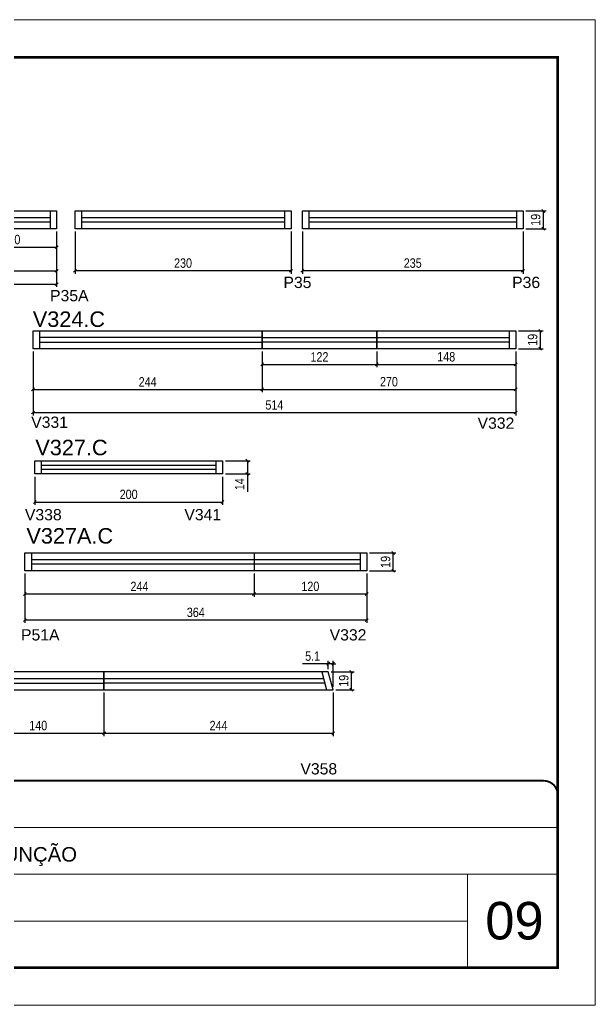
# Model space of a CAD drawing. Extents: x 3090 to 9343, y 762 to 5258.
# Drawn here: x 3962 to 4575, y 1911 to 2961 of the extents above; entities that cross this region are included whole.
import ezdxf

# ---------------------------------------------------------------- set-up
doc = ezdxf.new("R2010")
doc.units = 0
doc.linetypes.add('CONTINUO', pattern=[0])
doc.linetypes.add('DASHED', pattern=[0.75, 0.5, -0.25])
doc.layers.add('00 - FELIPE', color=2, linetype='Continuous', plot=False)
for name, color, linetype in [('5', 5, 'Continuous'), ('COTA', 241, 'Continuous'), ('Cotas', 1, 'Continuous'), ('NOMENCLATURA', 7, 'Continuous'), ('Painéis', 200, 'Continuous'), ('SARR_2.2x7', 40, 'Continuous'), ('SARR_EDITAR', 141, 'Continuous')]:
    doc.layers.add(name, color=color, linetype=linetype)
for name, color, linetype, lineweight in [('CARIMBO', 255, 'Continuous', 9), ('Escoras', 2, 'Continuous', 25), ('Folhas', 255, 'Continuous', 9), ('Romaneio', 3, 'Continuous', 13), ('SARRAFO DE PRESSAO', 251, 'DASHED', 9)]:
    doc.layers.add(name, color=color, linetype=linetype, lineweight=lineweight)
doc.styles.add('ARIAL', font='arial.ttf')
doc.styles.add('COTA TECNICA', font='techl___.ttf', dxfattribs={"height": 10})
doc.styles.add('COTA TECNICA-50', font='techl___.ttf', dxfattribs={"height": 10})
doc.styles.get("Standard").update_dxf_attribs({"font": 'arial.ttf'})
doc.dimstyles.new('COTA PAINEL-50', dxfattribs={"dimtxt": 10, "dimasz": 3, "dimexe": 3, "dimexo": 3, "dimgap": 3, "dimtad": 1, "dimdec": 1, "dimzin": 12, "dimdsep": 46, "dimtxsty": 'COTA TECNICA-50', "dimblk1": 'OBLIQUE', "dimblk2": 'OBLIQUE', "dimsah": 1, "dimcen": 0.9, "dimclrd": 4, "dimclre": 4, "dimclrt": 240, "dimadec": 1, "dimazin": 3, "dimtfac": 1, "dimtdec": 1, "dimtmove": 0, "dimatfit": 3, "dimfxl": 1, "dimtolj": 1, "dimtzin": 12, "dimarcsym": 0})
doc.dimstyles.new('PAINEL', dxfattribs={"dimtxt": 10, "dimasz": 3, "dimexe": 3, "dimexo": 3, "dimgap": 3, "dimtad": 1, "dimdec": 1, "dimzin": 12, "dimdsep": 46, "dimtxsty": 'COTA TECNICA', "dimblk1": 'OBLIQUE', "dimblk2": 'OBLIQUE', "dimsah": 1, "dimcen": 0.9, "dimclrd": 4, "dimclre": 4, "dimclrt": 240, "dimadec": 1, "dimazin": 3, "dimtfac": 1, "dimtdec": 1, "dimtmove": 0, "dimatfit": 3, "dimfxl": 1, "dimtolj": 1, "dimtzin": 12, "dimarcsym": 0})

# ---------------------------------------------------------------- blocks, each defined once
blk = doc.blocks.new('9999999999')
at = {"color": 30, "linetype": 'CONTINUO'}
for p, q in [((98564.6, 34379.6), (99584, 34379.6)), ((98564.6, 34329.8), (99488, 34329.8)), ((99584, 34329.8), (99488, 34329.8)), ((99488, 34329.8), (99488, 34230.2)), ((98564.6, 34280), (99488, 34280))]:
    blk.add_line(p, q, dxfattribs=at)
at = {"color": 30, "linetype": 'CONTINUO', "const_width": 2}
blk.add_lwpolyline([(99584, 34230.2), (99584, 34414.4, 0.414214), (99569, 34429.4), (98229, 34429.4, 0.414214), (98214, 34414.4), (98214, 34245.2, 0.414214), (98229, 34230.2), (99584, 34230.2)], format="xyb", dxfattribs=at)
at = {"layer": 'Folhas'}
blk.add_lwpolyline([(98139, 34190.2), (99624, 34190.2), (99624, 35240.2), (98139, 35240.2)], close=True, dxfattribs=at)
at = {"layer": 'Folhas', "color": 30, "const_width": 3}
blk.add_lwpolyline([(98214, 34230.2), (99584, 34230.2), (99584, 35200.2), (98214, 35200.2)], close=True, dxfattribs=at)
at = {"color": 7, "linetype": 'Continuous', "ltscale": 5, "style": 'ARIAL'}
blk.add_text('HOSPITAL ASSUNÇÃO', height=15.483, dxfattribs=at).set_placement((98837.7, 34343.3))
blk = doc.blocks.new('_Oblique')
at = {"color": 0, "linetype": 'ByBlock', "lineweight": -2}
blk.add_line((-0.5, -0.5), (0.5, 0.5), dxfattribs=at)
blk = doc.blocks.new('*D162')
at = {"layer": 'COTA', "color": 4, "linetype": 'ByBlock', "lineweight": -2, "transparency": 16777216}
for p, q in [((4020.9, 2734.8), (4020.9, 2689.9)), ((4250.9, 2734.8), (4250.9, 2689.9)), ((4250.9, 2692.9), (4020.9, 2692.9))]:
    blk.add_line(p, q, dxfattribs=at)
at = {"layer": 'Defpoints', "color": 0, "linetype": 'ByBlock', "transparency": 16777216}
for p in [(4020.9, 2737.8), (4250.9, 2737.8), (4020.9, 2692.9)]:
    blk.add_point(p, dxfattribs=at)
at = {"layer": 'COTA', "color": 4, "linetype": 'ByBlock', "lineweight": -2, "transparency": 16777216, "xscale": 3, "yscale": 3, "zscale": 3, "rotation": 180}
blk.add_blockref('_Oblique', (4020.9, 2692.9), dxfattribs=at)
at = {"layer": 'COTA', "color": 4, "linetype": 'ByBlock', "lineweight": -2, "transparency": 16777216, "xscale": 3, "yscale": 3, "zscale": 3}
blk.add_blockref('_Oblique', (4250.9, 2692.9), dxfattribs=at)
at = {"layer": 'COTA', "color": 240, "linetype": 'ByBlock', "transparency": 16777216, "insert": (4135.9, 2701.2), "char_height": 10, "attachment_point": 5, "style": 'COTA TECNICA-50'}
blk.add_mtext('\\A1;230', dxfattribs=at)
blk = doc.blocks.new('*D163')
at = {"layer": 'COTA', "color": 4, "linetype": 'ByBlock', "lineweight": -2, "transparency": 16777216}
for p, q in [((4263, 2734.8), (4263, 2689.9)), ((4498, 2734.8), (4498, 2689.9)), ((4498, 2692.9), (4263, 2692.9))]:
    blk.add_line(p, q, dxfattribs=at)
at = {"layer": 'Defpoints', "color": 0, "linetype": 'ByBlock', "transparency": 16777216}
for p in [(4263, 2737.8), (4498, 2737.8), (4263, 2692.9)]:
    blk.add_point(p, dxfattribs=at)
at = {"layer": 'COTA', "color": 4, "linetype": 'ByBlock', "lineweight": -2, "transparency": 16777216, "xscale": 3, "yscale": 3, "zscale": 3, "rotation": 180}
blk.add_blockref('_Oblique', (4263, 2692.9), dxfattribs=at)
at = {"layer": 'COTA', "color": 4, "linetype": 'ByBlock', "lineweight": -2, "transparency": 16777216, "xscale": 3, "yscale": 3, "zscale": 3}
blk.add_blockref('_Oblique', (4498, 2692.9), dxfattribs=at)
at = {"layer": 'COTA', "color": 240, "linetype": 'ByBlock', "transparency": 16777216, "insert": (4380.5, 2701.2), "char_height": 10, "attachment_point": 5, "style": 'COTA TECNICA-50'}
blk.add_mtext('\\A1;235', dxfattribs=at)
blk = doc.blocks.new('*D164')
at = {"layer": 'Defpoints', "color": 0, "linetype": 'ByBlock', "transparency": 16777216}
for p in [(4498, 2756.8), (4498, 2737.8), (4519.6, 2737.8)]:
    blk.add_point(p, dxfattribs=at)
at = {"layer": 'Romaneio', "color": 4, "linetype": 'ByBlock', "lineweight": -2, "transparency": 16777216}
for p, q in [((4501, 2756.8), (4522.6, 2756.8)), ((4519.6, 2756.8), (4519.6, 2737.8)), ((4501, 2737.8), (4522.6, 2737.8))]:
    blk.add_line(p, q, dxfattribs=at)
at = {"layer": 'Romaneio', "color": 4, "linetype": 'ByBlock', "lineweight": -2, "transparency": 16777216, "xscale": 3, "yscale": 3, "zscale": 3}
for p, rotation in [((4519.6, 2756.8), 90), ((4519.6, 2737.8), 270)]:
    blk.add_blockref('_Oblique', p, dxfattribs=dict(at, rotation=rotation))
at = {"layer": 'Romaneio', "color": 240, "linetype": 'ByBlock', "transparency": 16777216, "insert": (4511.5, 2747.3), "char_height": 10, "attachment_point": 5, "rotation": 90, "style": 'COTA TECNICA-50'}
blk.add_mtext('\\A1;19', dxfattribs=at)
blk = doc.blocks.new('*D238')
at = {"layer": 'Cotas', "color": 4, "linetype": 'ByBlock', "lineweight": -2, "transparency": 16777216}
for p, q in [((3911.3, 2734.8), (3911.3, 2715.2)), ((4001.3, 2734.8), (4001.3, 2715.2)), ((3911.3, 2718.2), (4001.3, 2718.2))]:
    blk.add_line(p, q, dxfattribs=at)
at = {"layer": 'Defpoints', "color": 0, "linetype": 'ByBlock', "transparency": 16777216}
for p in [(3911.3, 2737.8), (4001.3, 2737.8), (4001.3, 2718.2)]:
    blk.add_point(p, dxfattribs=at)
at = {"layer": 'Cotas', "color": 4, "linetype": 'ByBlock', "lineweight": -2, "transparency": 16777216, "xscale": 3, "yscale": 3, "zscale": 3, "rotation": 180}
blk.add_blockref('_Oblique', (3911.3, 2718.2), dxfattribs=at)
at = {"layer": 'Cotas', "color": 4, "linetype": 'ByBlock', "lineweight": -2, "transparency": 16777216, "xscale": 3, "yscale": 3, "zscale": 3}
blk.add_blockref('_Oblique', (4001.3, 2718.2), dxfattribs=at)
at = {"layer": 'Cotas', "color": 240, "linetype": 'ByBlock', "transparency": 16777216, "insert": (3956.3, 2726.3), "char_height": 10, "attachment_point": 5, "style": 'COTA TECNICA-50'}
blk.add_mtext('\\A1;90', dxfattribs=at)
blk = doc.blocks.new('*D241')
at = {"layer": 'Defpoints', "color": 0, "linetype": 'ByBlock', "transparency": 16777216}
for p in [(3179.3, 2737.8), (4001.3, 2737.8), (4001.3, 2678.8)]:
    blk.add_point(p, dxfattribs=at)
at = {"layer": 'Romaneio', "color": 4, "linetype": 'ByBlock', "lineweight": -2, "transparency": 16777216}
for p, q in [((3179.3, 2734.8), (3179.3, 2675.8)), ((4001.3, 2734.8), (4001.3, 2675.8)), ((3179.3, 2678.8), (4001.3, 2678.8))]:
    blk.add_line(p, q, dxfattribs=at)
at = {"layer": 'Romaneio', "color": 4, "linetype": 'ByBlock', "lineweight": -2, "transparency": 16777216, "xscale": 3, "yscale": 3, "zscale": 3, "rotation": 180}
blk.add_blockref('_Oblique', (3179.3, 2678.8), dxfattribs=at)
at = {"layer": 'Romaneio', "color": 4, "linetype": 'ByBlock', "lineweight": -2, "transparency": 16777216, "xscale": 3, "yscale": 3, "zscale": 3}
blk.add_blockref('_Oblique', (4001.3, 2678.8), dxfattribs=at)
at = {"layer": 'Romaneio', "color": 240, "linetype": 'ByBlock', "transparency": 16777216, "insert": (3590.3, 2686.9), "char_height": 10, "attachment_point": 5, "style": 'COTA TECNICA-50'}
blk.add_mtext('\\A1;822', dxfattribs=at)
blk = doc.blocks.new('*D191')
at = {"layer": 'Defpoints', "color": 0, "linetype": 'ByBlock', "transparency": 16777216}
for p in [(3976.2, 2610), (4490.2, 2610), (4490.2, 2542)]:
    blk.add_point(p, dxfattribs=at)
at = {"layer": 'Romaneio', "color": 4, "linetype": 'ByBlock', "lineweight": -2, "transparency": 16777216}
for p, q in [((3976.2, 2607), (3976.2, 2539)), ((4490.2, 2607), (4490.2, 2539)), ((3976.2, 2542), (4490.2, 2542))]:
    blk.add_line(p, q, dxfattribs=at)
at = {"layer": 'Romaneio', "color": 4, "linetype": 'ByBlock', "lineweight": -2, "transparency": 16777216, "xscale": 3, "yscale": 3, "zscale": 3, "rotation": 180}
blk.add_blockref('_Oblique', (3976.2, 2542), dxfattribs=at)
at = {"layer": 'Romaneio', "color": 4, "linetype": 'ByBlock', "lineweight": -2, "transparency": 16777216, "xscale": 3, "yscale": 3, "zscale": 3}
blk.add_blockref('_Oblique', (4490.2, 2542), dxfattribs=at)
at = {"layer": 'Romaneio', "color": 240, "linetype": 'ByBlock', "transparency": 16777216, "insert": (4233.2, 2550.1), "char_height": 10, "attachment_point": 5, "style": 'COTA TECNICA-50'}
blk.add_mtext('\\A1;514', dxfattribs=at)
blk = doc.blocks.new('*D192')
at = {"layer": 'Defpoints', "color": 0, "linetype": 'ByBlock', "transparency": 16777216}
for p in [(3976.2, 2610), (4220.2, 2610), (4220.2, 2566.7)]:
    blk.add_point(p, dxfattribs=at)
at = {"layer": 'Romaneio', "color": 4, "linetype": 'ByBlock', "lineweight": -2, "transparency": 16777216}
for p, q in [((3976.2, 2607), (3976.2, 2563.7)), ((4220.2, 2607), (4220.2, 2563.7)), ((3976.2, 2566.7), (4220.2, 2566.7))]:
    blk.add_line(p, q, dxfattribs=at)
at = {"layer": 'Romaneio', "color": 4, "linetype": 'ByBlock', "lineweight": -2, "transparency": 16777216, "xscale": 3, "yscale": 3, "zscale": 3, "rotation": 180}
blk.add_blockref('_Oblique', (3976.2, 2566.7), dxfattribs=at)
at = {"layer": 'Romaneio', "color": 4, "linetype": 'ByBlock', "lineweight": -2, "transparency": 16777216, "xscale": 3, "yscale": 3, "zscale": 3}
blk.add_blockref('_Oblique', (4220.2, 2566.7), dxfattribs=at)
at = {"layer": 'Romaneio', "color": 240, "linetype": 'ByBlock', "transparency": 16777216, "insert": (4098.2, 2574.7), "char_height": 10, "attachment_point": 5, "style": 'COTA TECNICA-50'}
blk.add_mtext('\\A1;244', dxfattribs=at)
blk = doc.blocks.new('*D28')
at = {"layer": 'Defpoints', "color": 0, "linetype": 'ByBlock', "transparency": 16777216}
for p in [(4220.2, 2610), (4490.2, 2610), (4490.2, 2566.7)]:
    blk.add_point(p, dxfattribs=at)
at = {"layer": 'Romaneio', "color": 4, "linetype": 'ByBlock', "lineweight": -2, "transparency": 16777216}
for p, q in [((4220.2, 2607), (4220.2, 2563.7)), ((4490.2, 2607), (4490.2, 2563.7)), ((4220.2, 2566.7), (4490.2, 2566.7))]:
    blk.add_line(p, q, dxfattribs=at)
at = {"layer": 'Romaneio', "color": 4, "linetype": 'ByBlock', "lineweight": -2, "transparency": 16777216, "xscale": 3, "yscale": 3, "zscale": 3, "rotation": 180}
blk.add_blockref('_Oblique', (4220.2, 2566.7), dxfattribs=at)
at = {"layer": 'Romaneio', "color": 4, "linetype": 'ByBlock', "lineweight": -2, "transparency": 16777216, "xscale": 3, "yscale": 3, "zscale": 3}
blk.add_blockref('_Oblique', (4490.2, 2566.7), dxfattribs=at)
at = {"layer": 'Romaneio', "color": 240, "linetype": 'ByBlock', "transparency": 16777216, "insert": (4355.2, 2574.8), "char_height": 10, "attachment_point": 5, "style": 'COTA TECNICA-50'}
blk.add_mtext('\\A1;270', dxfattribs=at)
blk = doc.blocks.new('*D29')
at = {"layer": 'Defpoints', "color": 0, "linetype": 'ByBlock', "transparency": 16777216}
for p in [(4342.2, 2610), (4490.2, 2610), (4490.2, 2593.3)]:
    blk.add_point(p, dxfattribs=at)
at = {"layer": 'Escoras', "color": 4, "linetype": 'ByBlock', "lineweight": -2, "transparency": 16777216}
for p, q in [((4342.2, 2607), (4342.2, 2590.3)), ((4490.2, 2607), (4490.2, 2590.3)), ((4342.2, 2593.3), (4490.2, 2593.3))]:
    blk.add_line(p, q, dxfattribs=at)
at = {"layer": 'Escoras', "color": 4, "linetype": 'ByBlock', "lineweight": -2, "transparency": 16777216, "xscale": 3, "yscale": 3, "zscale": 3, "rotation": 180}
blk.add_blockref('_Oblique', (4342.2, 2593.3), dxfattribs=at)
at = {"layer": 'Escoras', "color": 4, "linetype": 'ByBlock', "lineweight": -2, "transparency": 16777216, "xscale": 3, "yscale": 3, "zscale": 3}
blk.add_blockref('_Oblique', (4490.2, 2593.3), dxfattribs=at)
at = {"layer": 'Escoras', "color": 240, "linetype": 'ByBlock', "transparency": 16777216, "insert": (4416.2, 2601.4), "char_height": 10, "attachment_point": 5, "style": 'COTA TECNICA-50'}
blk.add_mtext('\\A1;148', dxfattribs=at)
blk = doc.blocks.new('*D193')
at = {"layer": 'Defpoints', "color": 0, "linetype": 'ByBlock', "transparency": 16777216}
for p in [(4220.2, 2610), (4342.2, 2610), (4342.2, 2593.3)]:
    blk.add_point(p, dxfattribs=at)
at = {"layer": 'Escoras', "color": 4, "linetype": 'ByBlock', "lineweight": -2, "transparency": 16777216}
for p, q in [((4220.2, 2607), (4220.2, 2590.3)), ((4342.2, 2607), (4342.2, 2590.3)), ((4220.2, 2593.3), (4342.2, 2593.3))]:
    blk.add_line(p, q, dxfattribs=at)
at = {"layer": 'Escoras', "color": 4, "linetype": 'ByBlock', "lineweight": -2, "transparency": 16777216, "xscale": 3, "yscale": 3, "zscale": 3, "rotation": 180}
blk.add_blockref('_Oblique', (4220.2, 2593.3), dxfattribs=at)
at = {"layer": 'Escoras', "color": 4, "linetype": 'ByBlock', "lineweight": -2, "transparency": 16777216, "xscale": 3, "yscale": 3, "zscale": 3}
blk.add_blockref('_Oblique', (4342.2, 2593.3), dxfattribs=at)
at = {"layer": 'Escoras', "color": 240, "linetype": 'ByBlock', "transparency": 16777216, "insert": (4281.2, 2601.3), "char_height": 10, "attachment_point": 5, "style": 'COTA TECNICA-50'}
blk.add_mtext('\\A1;122', dxfattribs=at)
blk = doc.blocks.new('*D376')
at = {"layer": 'Defpoints', "color": 0, "linetype": 'ByBlock', "transparency": 16777216}
for p in [(4490.2, 2629), (4490.2, 2610), (4516.3, 2610)]:
    blk.add_point(p, dxfattribs=at)
at = {"layer": 'Escoras', "color": 4, "linetype": 'ByBlock', "lineweight": -2, "transparency": 16777216}
for p, q in [((4493.2, 2629), (4519.3, 2629)), ((4516.3, 2629), (4516.3, 2610)), ((4493.2, 2610), (4519.3, 2610))]:
    blk.add_line(p, q, dxfattribs=at)
at = {"layer": 'Escoras', "color": 4, "linetype": 'ByBlock', "lineweight": -2, "transparency": 16777216, "xscale": 3, "yscale": 3, "zscale": 3}
for p, rotation in [((4516.3, 2629), 90), ((4516.3, 2610), 270)]:
    blk.add_blockref('_Oblique', p, dxfattribs=dict(at, rotation=rotation))
at = {"layer": 'Escoras', "color": 240, "linetype": 'ByBlock', "transparency": 16777216, "insert": (4508.2, 2619.5), "char_height": 10, "attachment_point": 5, "rotation": 90, "style": 'COTA TECNICA-50'}
blk.add_mtext('\\A1;19', dxfattribs=at)
blk = doc.blocks.new('*D388')
at = {"layer": 'COTA', "color": 4, "linetype": 'ByBlock', "lineweight": -2, "transparency": 16777216}
for p, q in [((3978, 2473.7), (3978, 2443.7)), ((4178, 2473.7), (4178, 2443.7)), ((3978, 2446.7), (4178, 2446.7))]:
    blk.add_line(p, q, dxfattribs=at)
at = {"layer": 'Defpoints', "color": 0, "linetype": 'ByBlock', "transparency": 16777216}
for p in [(3978, 2476.7), (4178, 2476.7), (4178, 2446.7)]:
    blk.add_point(p, dxfattribs=at)
at = {"layer": 'COTA', "color": 4, "linetype": 'ByBlock', "lineweight": -2, "transparency": 16777216, "xscale": 3, "yscale": 3, "zscale": 3, "rotation": 180}
blk.add_blockref('_Oblique', (3978, 2446.7), dxfattribs=at)
at = {"layer": 'COTA', "color": 4, "linetype": 'ByBlock', "lineweight": -2, "transparency": 16777216, "xscale": 3, "yscale": 3, "zscale": 3}
blk.add_blockref('_Oblique', (4178, 2446.7), dxfattribs=at)
at = {"layer": 'COTA', "color": 240, "linetype": 'ByBlock', "transparency": 16777216, "insert": (4078, 2454.8), "char_height": 10, "attachment_point": 5, "style": 'COTA TECNICA-50'}
blk.add_mtext('\\A1;200', dxfattribs=at)
blk = doc.blocks.new('*D89')
at = {"layer": 'Defpoints', "color": 0, "linetype": 'ByBlock', "transparency": 16777216}
for p in [(4178, 2490.7), (4178, 2476.7), (4204.4, 2476.7)]:
    blk.add_point(p, dxfattribs=at)
at = {"layer": 'Romaneio', "color": 4, "linetype": 'ByBlock', "lineweight": -2, "transparency": 16777216}
for p, q in [((4181, 2490.7), (4207.4, 2490.7)), ((4204.4, 2490.7), (4204.4, 2476.7)), ((4181, 2476.7), (4207.4, 2476.7)), ((4204.4, 2476.7), (4204.4, 2457.6))]:
    blk.add_line(p, q, dxfattribs=at)
at = {"layer": 'Romaneio', "color": 4, "linetype": 'ByBlock', "lineweight": -2, "transparency": 16777216, "xscale": 3, "yscale": 3, "zscale": 3}
for p, rotation in [((4204.4, 2490.7), 90), ((4204.4, 2476.7), 270)]:
    blk.add_blockref('_Oblique', p, dxfattribs=dict(at, rotation=rotation))
at = {"layer": 'Romaneio', "color": 240, "linetype": 'ByBlock', "transparency": 16777216, "insert": (4196.3, 2465.7), "char_height": 10, "attachment_point": 5, "rotation": 90, "style": 'COTA TECNICA-50'}
blk.add_mtext('\\A1;14', dxfattribs=at)
blk = doc.blocks.new('*D389')
at = {"layer": 'COTA', "color": 4, "linetype": 'ByBlock', "lineweight": -2, "transparency": 16777216}
for p, q in [((3967.5, 2370.4), (3967.5, 2317.9)), ((4331.5, 2370.4), (4331.5, 2317.9)), ((4331.5, 2320.9), (3967.5, 2320.9))]:
    blk.add_line(p, q, dxfattribs=at)
at = {"layer": 'Defpoints', "color": 0, "linetype": 'ByBlock', "transparency": 16777216}
for p in [(3967.5, 2373.4), (4331.5, 2373.4), (3967.5, 2320.9)]:
    blk.add_point(p, dxfattribs=at)
at = {"layer": 'COTA', "color": 4, "linetype": 'ByBlock', "lineweight": -2, "transparency": 16777216, "xscale": 3, "yscale": 3, "zscale": 3, "rotation": 180}
blk.add_blockref('_Oblique', (3967.5, 2320.9), dxfattribs=at)
at = {"layer": 'COTA', "color": 4, "linetype": 'ByBlock', "lineweight": -2, "transparency": 16777216, "xscale": 3, "yscale": 3, "zscale": 3}
blk.add_blockref('_Oblique', (4331.5, 2320.9), dxfattribs=at)
at = {"layer": 'COTA', "color": 240, "linetype": 'ByBlock', "transparency": 16777216, "insert": (4149.5, 2329.1), "char_height": 10, "attachment_point": 5, "style": 'COTA TECNICA-50'}
blk.add_mtext('\\A1;364', dxfattribs=at)
blk = doc.blocks.new('*D390')
at = {"layer": 'Defpoints', "color": 0, "linetype": 'ByBlock', "transparency": 16777216}
for p in [(4331.5, 2392.4), (4359.7, 2392.4), (4331.5, 2373.4)]:
    blk.add_point(p, dxfattribs=at)
at = {"layer": 'Romaneio', "color": 4, "linetype": 'ByBlock', "lineweight": -2, "transparency": 16777216}
for p, q in [((4334.5, 2392.4), (4362.7, 2392.4)), ((4359.7, 2373.4), (4359.7, 2392.4)), ((4334.5, 2373.4), (4362.7, 2373.4))]:
    blk.add_line(p, q, dxfattribs=at)
at = {"layer": 'Romaneio', "color": 4, "linetype": 'ByBlock', "lineweight": -2, "transparency": 16777216, "xscale": 3, "yscale": 3, "zscale": 3}
for p, rotation in [((4359.7, 2392.4), 90), ((4359.7, 2373.4), 270)]:
    blk.add_blockref('_Oblique', p, dxfattribs=dict(at, rotation=rotation))
at = {"layer": 'Romaneio', "color": 240, "linetype": 'ByBlock', "transparency": 16777216, "insert": (4351.6, 2382.9), "char_height": 10, "attachment_point": 5, "rotation": 90, "style": 'COTA TECNICA-50'}
blk.add_mtext('\\A1;19', dxfattribs=at)
blk = doc.blocks.new('*D391')
at = {"color": 4, "lineweight": -2, "transparency": 16777216}
for p, q in [((3967.5, 2370.4), (3967.5, 2345.7)), ((4211.5, 2370.4), (4211.5, 2345.7)), ((3967.5, 2348.7), (4211.5, 2348.7))]:
    blk.add_line(p, q, dxfattribs=at)
at = {"layer": 'Defpoints', "color": 0, "transparency": 16777216}
for p in [(3967.5, 2373.4), (4211.5, 2373.4), (4211.5, 2348.7)]:
    blk.add_point(p, dxfattribs=at)
at = {"color": 4, "lineweight": -2, "transparency": 16777216, "xscale": 3, "yscale": 3, "zscale": 3, "rotation": 180}
blk.add_blockref('_Oblique', (3967.5, 2348.7), dxfattribs=at)
at = {"color": 4, "lineweight": -2, "transparency": 16777216, "xscale": 3, "yscale": 3, "zscale": 3}
blk.add_blockref('_Oblique', (4211.5, 2348.7), dxfattribs=at)
at = {"color": 240, "transparency": 16777216, "insert": (4089.5, 2356.8), "char_height": 10, "attachment_point": 5, "style": 'COTA TECNICA'}
blk.add_mtext('\\A1;244', dxfattribs=at)
blk = doc.blocks.new('*D392')
at = {"color": 4, "lineweight": -2, "transparency": 16777216}
for p, q in [((4211.5, 2370.4), (4211.5, 2345.7)), ((4331.5, 2370.4), (4331.5, 2345.7)), ((4211.5, 2348.7), (4331.5, 2348.7))]:
    blk.add_line(p, q, dxfattribs=at)
at = {"layer": 'Defpoints', "color": 0, "transparency": 16777216}
for p in [(4211.5, 2373.4), (4331.5, 2373.4), (4331.5, 2348.7)]:
    blk.add_point(p, dxfattribs=at)
at = {"color": 4, "lineweight": -2, "transparency": 16777216, "xscale": 3, "yscale": 3, "zscale": 3, "rotation": 180}
blk.add_blockref('_Oblique', (4211.5, 2348.7), dxfattribs=at)
at = {"color": 4, "lineweight": -2, "transparency": 16777216, "xscale": 3, "yscale": 3, "zscale": 3}
blk.add_blockref('_Oblique', (4331.5, 2348.7), dxfattribs=at)
at = {"color": 240, "transparency": 16777216, "insert": (4271.5, 2356.8), "char_height": 10, "attachment_point": 5, "style": 'COTA TECNICA'}
blk.add_mtext('\\A1;120', dxfattribs=at)
blk = doc.blocks.new('*D347')
at = {"layer": 'Defpoints', "color": 0, "linetype": 'ByBlock', "transparency": 16777216}
for p in [(4290.6, 2265.7), (4315.2, 2265.7), (4295.7, 2246.7)]:
    blk.add_point(p, dxfattribs=at)
at = {"layer": 'Escoras', "color": 4, "linetype": 'ByBlock', "lineweight": -2, "transparency": 16777216}
for p, q in [((4293.6, 2265.7), (4318.2, 2265.7)), ((4315.2, 2246.7), (4315.2, 2265.7)), ((4298.7, 2246.7), (4318.2, 2246.7))]:
    blk.add_line(p, q, dxfattribs=at)
at = {"layer": 'Escoras', "color": 4, "linetype": 'ByBlock', "lineweight": -2, "transparency": 16777216, "xscale": 3, "yscale": 3, "zscale": 3}
for p, rotation in [((4315.2, 2265.7), 90), ((4315.2, 2246.7), 270)]:
    blk.add_blockref('_Oblique', p, dxfattribs=dict(at, rotation=rotation))
at = {"layer": 'Escoras', "color": 240, "linetype": 'ByBlock', "transparency": 16777216, "insert": (4307.1, 2256.2), "char_height": 10, "attachment_point": 5, "rotation": 90, "style": 'COTA TECNICA-50'}
blk.add_mtext('\\A1;19', dxfattribs=at)
blk = doc.blocks.new('*D72')
at = {"layer": 'Defpoints', "color": 0, "linetype": 'ByBlock', "transparency": 16777216}
for p in [(4290.6, 2274.4), (4290.6, 2265.7), (4295.7, 2246.7)]:
    blk.add_point(p, dxfattribs=at)
at = {"layer": 'Escoras', "color": 4, "linetype": 'ByBlock', "lineweight": -2, "transparency": 16777216}
for p, q in [((4290.6, 2274.4), (4263.3, 2274.4)), ((4290.6, 2268.7), (4290.6, 2277.4)), ((4295.7, 2274.4), (4290.6, 2274.4)), ((4295.7, 2249.7), (4295.7, 2277.4)), ((4295.7, 2274.4), (4298.7, 2274.4))]:
    blk.add_line(p, q, dxfattribs=at)
at = {"layer": 'Escoras', "color": 4, "linetype": 'ByBlock', "lineweight": -2, "transparency": 16777216, "xscale": 3, "yscale": 3, "zscale": 3}
blk.add_blockref('_Oblique', (4290.6, 2274.4), dxfattribs=at)
at = {"layer": 'Escoras', "color": 4, "linetype": 'ByBlock', "lineweight": -2, "transparency": 16777216, "xscale": 3, "yscale": 3, "zscale": 3, "rotation": 180}
blk.add_blockref('_Oblique', (4295.7, 2274.4), dxfattribs=at)
at = {"layer": 'Escoras', "color": 240, "linetype": 'ByBlock', "transparency": 16777216, "insert": (4273.9, 2282.5), "char_height": 10, "attachment_point": 5, "style": 'COTA TECNICA-50'}
blk.add_mtext('\\A1;5.1', dxfattribs=at)
blk = doc.blocks.new('*D474')
at = {"layer": '00 - FELIPE', "color": 4, "lineweight": -2, "transparency": 16777216}
for p, q in [((3667.3, 2734.8), (3667.3, 2689.9)), ((4001.3, 2734.8), (4001.3, 2689.9)), ((3667.3, 2692.9), (4001.3, 2692.9))]:
    blk.add_line(p, q, dxfattribs=at)
at = {"layer": 'Defpoints', "color": 0, "transparency": 16777216}
for p in [(3667.3, 2737.8), (4001.3, 2737.8), (4001.3, 2692.9)]:
    blk.add_point(p, dxfattribs=at)
at = {"layer": '00 - FELIPE', "color": 4, "lineweight": -2, "transparency": 16777216, "xscale": 3, "yscale": 3, "zscale": 3, "rotation": 180}
blk.add_blockref('_Oblique', (3667.3, 2692.9), dxfattribs=at)
at = {"layer": '00 - FELIPE', "color": 4, "lineweight": -2, "transparency": 16777216, "xscale": 3, "yscale": 3, "zscale": 3}
blk.add_blockref('_Oblique', (4001.3, 2692.9), dxfattribs=at)
at = {"layer": '00 - FELIPE', "color": 240, "transparency": 16777216, "insert": (3834.3, 2701.2), "char_height": 10, "attachment_point": 5, "style": 'COTA TECNICA'}
blk.add_mtext('\\A1;334', dxfattribs=at)
blk = doc.blocks.new('*D478')
at = {"layer": 'Defpoints', "color": 0, "linetype": 'ByBlock', "transparency": 16777216}
for p in [(3911.7, 2246.7), (4051.7, 2246.7), (4051.7, 2200.4)]:
    blk.add_point(p, dxfattribs=at)
at = {"layer": 'Escoras', "color": 4, "linetype": 'ByBlock', "lineweight": -2, "transparency": 16777216}
for p, q in [((3911.7, 2243.7), (3911.7, 2197.4)), ((4051.7, 2243.7), (4051.7, 2197.4)), ((3911.7, 2200.4), (4051.7, 2200.4))]:
    blk.add_line(p, q, dxfattribs=at)
at = {"layer": 'Escoras', "color": 4, "linetype": 'ByBlock', "lineweight": -2, "transparency": 16777216, "xscale": 3, "yscale": 3, "zscale": 3, "rotation": 180}
blk.add_blockref('_Oblique', (3911.7, 2200.4), dxfattribs=at)
at = {"layer": 'Escoras', "color": 4, "linetype": 'ByBlock', "lineweight": -2, "transparency": 16777216, "xscale": 3, "yscale": 3, "zscale": 3}
blk.add_blockref('_Oblique', (4051.7, 2200.4), dxfattribs=at)
at = {"layer": 'Escoras', "color": 240, "linetype": 'ByBlock', "transparency": 16777216, "insert": (3981.7, 2208.5), "char_height": 10, "attachment_point": 5, "style": 'COTA TECNICA-50'}
blk.add_mtext('\\A1;140', dxfattribs=at)
blk = doc.blocks.new('*D480')
at = {"layer": '00 - FELIPE', "color": 4, "lineweight": -2, "transparency": 16777216}
for p, q in [((4051.7, 2243.7), (4051.7, 2197.4)), ((4295.7, 2243.7), (4295.7, 2197.4)), ((4051.7, 2200.4), (4295.7, 2200.4))]:
    blk.add_line(p, q, dxfattribs=at)
at = {"layer": 'Defpoints', "color": 0, "transparency": 16777216}
for p in [(4051.7, 2246.7), (4295.7, 2246.7), (4295.7, 2200.4)]:
    blk.add_point(p, dxfattribs=at)
at = {"layer": '00 - FELIPE', "color": 4, "lineweight": -2, "transparency": 16777216, "xscale": 3, "yscale": 3, "zscale": 3, "rotation": 180}
blk.add_blockref('_Oblique', (4051.7, 2200.4), dxfattribs=at)
at = {"layer": '00 - FELIPE', "color": 4, "lineweight": -2, "transparency": 16777216, "xscale": 3, "yscale": 3, "zscale": 3}
blk.add_blockref('_Oblique', (4295.7, 2200.4), dxfattribs=at)
at = {"layer": '00 - FELIPE', "color": 240, "transparency": 16777216, "insert": (4173.7, 2208.5), "char_height": 10, "attachment_point": 5, "style": 'COTA TECNICA'}
blk.add_mtext('\\A1;244', dxfattribs=at)

msp = doc.modelspace()

# ---------------------------------------------------------------- linework, layer by layer
at = {"layer": 'Painéis', "linetype": 'Continuous'}
for p, q in [((4211.53, 2392.4), (4211.53, 2373.4)), ((4051.69, 2265.73), (4051.69, 2246.73)), ((4290.56, 2265.73), (4051.69, 2265.73)), ((4295.65, 2246.73), (4290.56, 2265.73)), ((4051.69, 2246.73), (4295.65, 2246.73))]:
    msp.add_line(p, q, dxfattribs=at)
for points in [[(3911.25, 2756.85), (4001.25, 2756.85), (4001.25, 2737.85), (3911.25, 2737.85)], [(4020.91, 2756.85), (4250.91, 2756.85), (4250.91, 2737.85), (4020.91, 2737.85)], [(4263.04, 2756.85), (4498.04, 2756.85), (4498.04, 2737.85), (4263.04, 2737.85)], [(3976.22, 2628.95), (4220.22, 2628.95), (4220.22, 2609.95), (3976.22, 2609.95)], [(4220.22, 2628.95), (4342.22, 2628.95), (4342.22, 2609.95), (4220.22, 2609.95)], [(4342.22, 2628.95), (4490.22, 2628.95), (4490.22, 2609.95), (4342.22, 2609.95)], [(3977.96, 2490.72), (4177.96, 2490.72), (4177.96, 2476.72), (3977.96, 2476.72)], [(3967.53, 2392.4), (4331.53, 2392.4), (4331.53, 2373.4), (3967.53, 2373.4)], [(4051.69, 2265.73), (3911.69, 2265.73), (3911.69, 2246.73), (4051.69, 2246.73)]]:
    msp.add_lwpolyline(points, close=True, dxfattribs=at)
at = {"layer": 'SARR_2.2x7', "linetype": 'Continuous'}
for p, q in [((3994.25, 2756.85), (3994.25, 2737.85)), ((4027.91, 2756.85), (4027.91, 2737.85)), ((4243.91, 2756.85), (4243.91, 2737.85)), ((4270.04, 2756.85), (4270.04, 2737.85)), ((4491.04, 2756.85), (4491.04, 2737.85)), ((3694.25, 2749.85), (3994.25, 2749.85)), ((3994.25, 2744.85), (3694.25, 2744.85)), ((4027.91, 2749.85), (4243.91, 2749.85)), ((4243.91, 2744.85), (4027.91, 2744.85)), ((4270.04, 2749.85), (4491.04, 2749.85)), ((4491.04, 2744.85), (4270.04, 2744.85)), ((3983.22, 2628.95), (3983.22, 2609.95)), ((4483.22, 2628.95), (4483.22, 2609.95)), ((4220.22, 2621.95), (3983.22, 2621.95)), ((3983.22, 2616.95), (4220.22, 2616.95)), ((4220.22, 2621.95), (4483.22, 2621.95)), ((4483.22, 2616.95), (4220.22, 2616.95)), ((3984.96, 2490.72), (3984.96, 2476.72)), ((4170.96, 2490.72), (4170.96, 2476.72)), ((3974.53, 2392.4), (3974.53, 2373.4)), ((3974.53, 2385.4), (4211.53, 2385.4)), ((4211.53, 2385.4), (4324.53, 2385.4)), ((4324.53, 2392.4), (4324.53, 2373.4)), ((4211.53, 2380.4), (3974.53, 2380.4)), ((4324.53, 2380.4), (4211.53, 2380.4)), ((3911.69, 2258.73), (4051.69, 2258.73)), ((4051.69, 2258.73), (4285.44, 2258.73)), ((4283.56, 2265.73), (4288.65, 2246.73)), ((3911.69, 2253.73), (4051.69, 2253.73)), ((4286.78, 2253.73), (4051.69, 2253.73))]:
    msp.add_line(p, q, dxfattribs=at)
at = {"layer": 'SARR_EDITAR', "linetype": 'Continuous'}
for p, q in [((4170.96, 2485.72), (3984.96, 2485.72)), ((3984.96, 2481.72), (4170.96, 2481.72))]:
    msp.add_line(p, q, dxfattribs=at)

# ---------------------------------------------------------------- block references
at = {"layer": 'SARRAFO DE PRESSAO', "color": 6, "linetype": 'ByBlock'}
msp.add_blockref('9999999999', (-95049.05, -32279.68), dxfattribs=at)

# ---------------------------------------------------------------- texts
at = {"layer": '5', "linetype": 'Continuous'}
for s, p in [('P35', (4242.86, 2674.67)), ('P36', (4486.35, 2674.67)), ('P35A', (3994.3, 2660.6)), ('V331', (3974.2, 2525.71)), ('V332', (4449.56, 2524.73)), ('V338', (3967.55, 2427.19)), ('V341', (4137.34, 2427.25)), ('P51A', (3963.38, 2299.18)), ('V332', (4292.07, 2299.18)), ('V358', (4260.89, 2156.46))]:
    msp.add_text(s, height=12, rotation=359.99996, dxfattribs=at).set_placement(p)
at = {"layer": 'CARIMBO', "style": 'ARIAL'}
msp.add_text('09', height=40, dxfattribs=at).set_placement((4457.79, 1980.67))
at = {"layer": 'NOMENCLATURA', "linetype": 'Continuous'}
for s, p in [('V324.C', (3975.95, 2633.25)), ('V327.C', (3978.66, 2496.52)), ('V327A.C', (3969.16, 2402.42))]:
    msp.add_text(s, height=16.5, dxfattribs=at).set_placement(p)

# ---------------------------------------------------------------- dimensions: what is measured, and where the dimension line sits
for base, p1, p2, picture, middle in [((4211.53, 2348.72), (3967.53, 2373.4), (4211.53, 2373.4), '*D391', (4089.53, 2356.79)), ((4331.53, 2348.72), (4211.53, 2373.4), (4331.53, 2373.4), '*D392', (4271.53, 2356.82))]:
    dim = msp.add_linear_dim(base=base, p1=p1, p2=p2, dimstyle='PAINEL')
    dim.commit()
    dim.dimension.update_dxf_attribs({"geometry": picture, "text_midpoint": middle})
at = {"layer": '00 - FELIPE'}
for base, p1, p2, picture, middle in [((4001.25, 2692.95), (3667.25, 2737.85), (4001.25, 2737.85), '*D474', (3834.25, 2701.17)), ((4295.65, 2200.4), (4051.69, 2246.73), (4295.65, 2246.73), '*D480', (4173.67, 2208.47))]:
    dim = msp.add_linear_dim(base=base, p1=p1, p2=p2, dimstyle='PAINEL', dxfattribs=at)
    dim.commit()
    dim.dimension.update_dxf_attribs({"geometry": picture, "text_midpoint": middle})
at = {"layer": 'COTA', "linetype": 'ByBlock'}
for base, p1, p2, picture, middle in [((4020.91, 2692.95), (4250.91, 2737.85), (4020.91, 2737.85), '*D162', (4135.91, 2701.17)), ((4263.04, 2692.95), (4498.04, 2737.85), (4263.04, 2737.85), '*D163', (4380.54, 2701.17)), ((3967.53, 2320.87), (4331.53, 2373.4), (3967.53, 2373.4), '*D389', (4149.53, 2329.09))]:
    dim = msp.add_linear_dim(base=base, p1=p1, p2=p2, dimstyle='COTA PAINEL-50', override={"dimarcsym": 1}, dxfattribs=at)
    dim.commit()
    dim.dimension.update_dxf_attribs({"geometry": picture, "text_midpoint": middle})
dim = msp.add_aligned_dim(p1=(3977.96, 2476.72), p2=(4177.96, 2476.72), distance=-30.03, dimstyle='COTA PAINEL-50', override={"dimarcsym": 1}, dxfattribs=at)
dim.commit()
dim.dimension.update_dxf_attribs({"geometry": '*D388', "text_midpoint": (4077.96, 2454.8)})
at = {"layer": 'Cotas', "linetype": 'ByBlock'}
dim = msp.add_linear_dim(base=(4001.25, 2718.17), p1=(3911.25, 2737.85), p2=(4001.25, 2737.85), dimstyle='COTA PAINEL-50', override={"dimarcsym": 1}, dxfattribs=at)
dim.commit()
dim.dimension.update_dxf_attribs({"geometry": '*D238', "text_midpoint": (3956.25, 2726.3)})
at = {"layer": 'Escoras', "linetype": 'ByBlock'}
for p1, p2, distance, picture, middle in [((4490.22, 2628.95), (4490.22, 2609.95), 26.03, '*D376', (4508.17, 2619.45)), ((3911.69, 2246.73), (4051.69, 2246.73), -46.33, '*D478', (3981.69, 2208.5))]:
    dim = msp.add_aligned_dim(p1=p1, p2=p2, distance=distance, dimstyle='COTA PAINEL-50', override={"dimarcsym": 1}, dxfattribs=at)
    dim.commit()
    dim.dimension.update_dxf_attribs({"geometry": picture, "text_midpoint": middle})
for base, p1, p2, picture, middle in [((4342.22, 2593.28), (4220.22, 2609.95), (4342.22, 2609.95), '*D193', (4281.22, 2601.34)), ((4490.22, 2593.28), (4342.22, 2609.95), (4490.22, 2609.95), '*D29', (4416.22, 2601.37)), ((4290.56, 2274.36), (4295.65, 2246.73), (4290.56, 2265.73), '*D72', (4273.95, 2282.46))]:
    dim = msp.add_linear_dim(base=base, p1=p1, p2=p2, dimstyle='COTA PAINEL-50', override={"dimarcsym": 1}, dxfattribs=at)
    dim.commit()
    dim.dimension.update_dxf_attribs({"geometry": picture, "text_midpoint": middle})
dim = msp.add_linear_dim(base=(4315.21, 2265.73), p1=(4295.65, 2246.73), p2=(4290.56, 2265.73), angle=90, dimstyle='COTA PAINEL-50', override={"dimarcsym": 1}, dxfattribs=at)
dim.commit()
dim.dimension.update_dxf_attribs({"geometry": '*D347', "text_midpoint": (4307.12, 2256.23)})
at = {"layer": 'Romaneio', "linetype": 'ByBlock'}
for base, p1, p2, picture, middle in [((4519.61, 2737.85), (4498.04, 2756.85), (4498.04, 2737.85), '*D164', (4511.52, 2747.35)), ((4204.39, 2476.72), (4177.96, 2490.72), (4177.96, 2476.72), '*D89', (4196.31, 2465.66)), ((4359.69, 2392.4), (4331.53, 2373.4), (4331.53, 2392.4), '*D390', (4351.61, 2382.9))]:
    dim = msp.add_linear_dim(base=base, p1=p1, p2=p2, angle=90, dimstyle='COTA PAINEL-50', override={"dimarcsym": 1}, dxfattribs=at)
    dim.commit()
    dim.dimension.update_dxf_attribs({"geometry": picture, "text_midpoint": middle})
dim = msp.add_linear_dim(base=(4001.25, 2678.8), p1=(3179.25, 2737.85), p2=(4001.25, 2737.85), dimstyle='COTA PAINEL-50', override={"dimarcsym": 1}, dxfattribs=at)
dim.commit()
dim.dimension.update_dxf_attribs({"geometry": '*D241', "text_midpoint": (3590.25, 2686.9)})
for p1, p2, distance, picture, middle in [((3976.22, 2609.95), (4490.22, 2609.95), -67.97, '*D191', (4233.22, 2550.09)), ((3976.22, 2609.95), (4220.22, 2609.95), -43.28, '*D192', (4098.22, 2574.74)), ((4220.22, 2609.95), (4490.22, 2609.95), -43.28, '*D28', (4355.22, 2574.77))]:
    dim = msp.add_aligned_dim(p1=p1, p2=p2, distance=distance, dimstyle='COTA PAINEL-50', override={"dimarcsym": 1}, dxfattribs=at)
    dim.commit()
    dim.dimension.update_dxf_attribs({"geometry": picture, "text_midpoint": middle})

doc.saveas('drawing.dxf')
